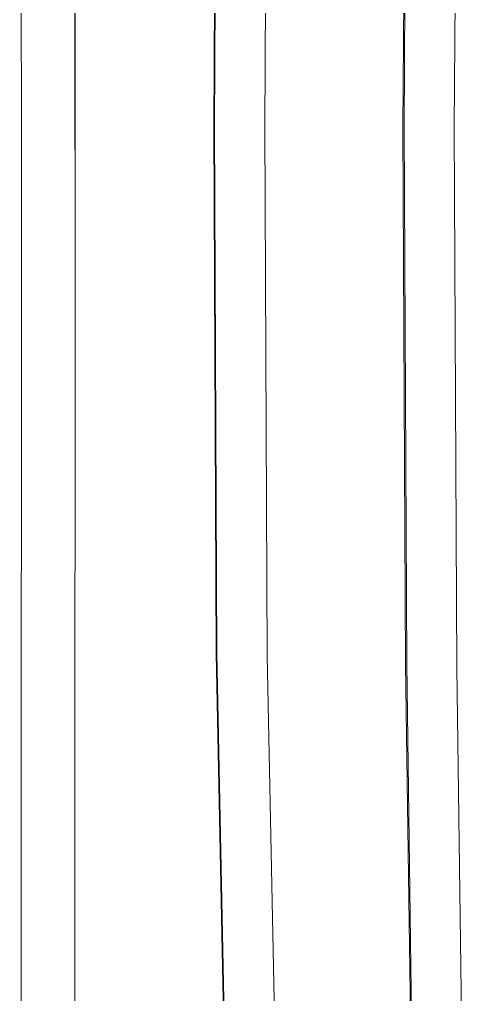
# Model space of a CAD drawing. Header units: millimetres. Extents: x 1010 to 1494, y -119 to 564.
# Drawn here: x 1340.373 to 1340.725, y 491.347 to 492.119 of the extents above; entities that cross this region are included whole.
import ezdxf

# ---------------------------------------------------------------- set-up
doc = ezdxf.new("R2010")
doc.units = ezdxf.units.MM
doc.layers.get('0').update_dxf_attribs({"lineweight": 9})
doc.layers.add('Edges', color=7, linetype='Continuous', lineweight=9)

# ---------------------------------------------------------------- blocks, each defined once
blk = doc.blocks.new('chevy tahoe pl')
at = {"layer": 'Edges'}
for p, q in [((152.714, 61.235), (186.592, 61.222)), ((186.592, 61.222), (214.446, 61.277)), ((148.617, 59.732), (186.589, 59.72)), ((181.679, 59.717), (212.788, 59.749)), ((213.087, 59.758), (186.589, 59.72)), ((171.876, 55.762), (158.308, 55.481)), ((158.317, 55.498), (171.873, 55.78)), ((171.873, 55.78), (186.576, 55.844)), ((186.589, 55.826), (171.876, 55.762)), ((186.576, 55.844), (201.388, 55.749)), ((201.401, 55.732), (186.589, 55.826)), ((158.219, 54.072), (171.816, 54.356)), ((171.816, 54.356), (186.58, 54.42)), ((186.58, 54.42), (201.426, 54.325)), ((171.577, 50.451), (157.831, 50.269)), ((157.84, 50.296), (171.573, 50.482)), ((171.573, 50.482), (186.55, 50.558)), ((186.562, 50.524), (171.577, 50.451)), ((186.55, 50.558), (201.528, 50.454)), ((201.539, 50.421), (186.562, 50.524)), ((171.472, 49.046), (186.57, 49.121)), ((186.57, 49.121), (201.598, 49.017)), ((157.7, 48.862), (171.472, 49.046))]:
    blk.add_line(p, q, dxfattribs=at)

msp = doc.modelspace()

# ---------------------------------------------------------------- block references
at = {"xscale": 0.02833922161548831, "yscale": 0.02833922161548831, "zscale": 0.02833922161548831, "rotation": 90}
msp.add_blockref('chevy tahoe pl', (1342.10975, 486.74633), dxfattribs=at)

doc.saveas('drawing.dxf')
